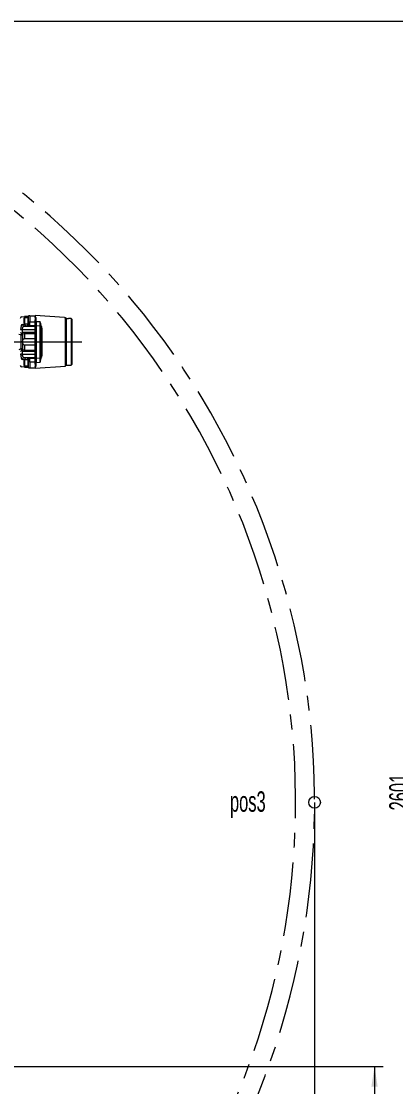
# Model space of a CAD drawing. Header units: millimetres. Extents: x 20 to 768, y 29 to 540.
# Drawn here: x 286.6 to 350.9, y 329.7 to 512.5 of the extents above; entities that cross this region are included whole.
import ezdxf

# ---------------------------------------------------------------- set-up
doc = ezdxf.new("R2010")
doc.units = ezdxf.units.MM
doc.linetypes.add('CENTERX2', pattern=[20.32, 12.7, -2.54, 2.54, -2.54])
doc.styles.add('SLDTEXTSTYLE0', font='TXT', dxfattribs={"width": 0.605})
doc.dimstyles.new('SLDDIMSTYLE0', dxfattribs={"dimtxt": 3.5, "dimasz": 3.5, "dimexe": 0, "dimexo": 0.0625, "dimgap": 0.875, "dimtad": 1, "dimtoh": 1, "dimlfac": 10, "dimrnd": 1e-09, "dimzin": 12, "dimdsep": 46, "dimtxsty": 'SLDTEXTSTYLE0', "dimsah": 1, "dimcen": 0.09, "dimadec": 0, "dimazin": 0, "dimtfac": 1, "dimtdec": 3, "dimtofl": 0, "dimtmove": 0, "dimatfit": 3, "dimfxl": 1, "dimfrac": 2, "dimtolj": 1, "dimtzin": 12, "dimarcsym": 0})

# ---------------------------------------------------------------- blocks, each defined once
blk = doc.blocks.new('Block3')
at = {"color": 7, "linetype": 'Continuous', "lineweight": 0, "insert": (1653, 963.7), "char_height": 35, "attachment_point": 1, "style": 'SLDTEXTSTYLE0'}
blk.add_mtext('pos3', dxfattribs=at)
blk = doc.blocks.new('*D7')
at = {"color": 7, "linetype": 'Continuous', "lineweight": 0, "transparency": 16777216}
for p, q in [((187, 333.21), (348.8, 333.21)), ((347.3, 333.21), (347.3, 252.4)), ((232.51, 252.4), (348.8, 252.4))]:
    blk.add_line(p, q, dxfattribs=at)
for points in [[(347.3, 333.21), (346.76, 329.71), (347.84, 329.71)], [(347.3, 252.4), (347.84, 255.9), (346.76, 255.9)]]:
    blk.add_solid(points, dxfattribs=at)
at = {"color": 7, "linetype": 'Continuous', "lineweight": 0, "transparency": 16777216, "insert": (342.79, 288.79), "char_height": 3.5, "attachment_point": 1, "rotation": 90, "style": 'SLDTEXTSTYLE0'}
blk.add_mtext('808', dxfattribs=at)
blk = doc.blocks.new('*D8')
at = {"color": 7, "linetype": 'Continuous', "lineweight": 0, "transparency": 16777216}
for p, q in [((337, 378.5), (337, 236.74)), ((187, 330.85), (187, 236.74)), ((337, 238.24), (187, 238.24))]:
    blk.add_line(p, q, dxfattribs=at)
for points in [[(187, 238.24), (190.5, 237.7), (190.5, 238.77)], [(337, 238.24), (333.5, 238.77), (333.5, 237.7)]]:
    blk.add_solid(points, dxfattribs=at)
at = {"color": 7, "linetype": 'Continuous', "lineweight": 0, "transparency": 16777216, "insert": (256.66, 242.75), "char_height": 3.5, "attachment_point": 1, "style": 'SLDTEXTSTYLE0'}
blk.add_mtext('1500', dxfattribs=at)
blk = doc.blocks.new('*D11')
at = {"color": 7, "linetype": 'Continuous', "lineweight": 0, "transparency": 16777216}
for p, q in [((203, 512.5), (355.83, 512.5)), ((354.33, 252.4), (354.33, 512.5)), ((232.51, 252.4), (355.83, 252.4))]:
    blk.add_line(p, q, dxfattribs=at)
for points in [[(354.33, 512.5), (353.79, 509), (354.87, 509)], [(354.33, 252.4), (354.87, 255.9), (353.79, 255.9)]]:
    blk.add_solid(points, dxfattribs=at)
at = {"color": 7, "linetype": 'Continuous', "lineweight": 0, "transparency": 16777216, "insert": (349.82, 377.11), "char_height": 3.5, "attachment_point": 1, "rotation": 90, "style": 'SLDTEXTSTYLE0'}
blk.add_mtext('2601', dxfattribs=at)
blk = doc.blocks.new('SW_CENTERMARKSYMBOL_2')
at = {"color": 0, "linetype": 'Continuous', "lineweight": 0}
for p, q in [((0, 0.7), (0, 6.38)), ((-0.7, 0), (-67.63, 0)), ((0, 0), (-0.35, 0)), ((0, 0), (0, 0.35)), ((0, 0), (0, -0.35)), ((0, 0), (0.35, 0)), ((0.7, 0), (21.74, 0)), ((0, -0.7), (0, -6.41))]:
    blk.add_line(p, q, dxfattribs=at)

msp = doc.modelspace()

# ---------------------------------------------------------------- linework, layer by layer
at = {"color": 7, "linetype": 'Continuous', "lineweight": 15}
for p, q in [((286.679076, 461.794344), (287.158839, 461.863426)), ((287.139027, 461.323968), (287.139027, 461.562649)), ((287.139027, 460.640648), (287.139027, 461.323968)), ((287.158839, 461.602512), (287.158839, 461.863426)), ((287.779026, 461.863426), (287.158839, 461.863426)), ((287.739031, 461.612657), (287.189023, 461.612657)), ((287.899022, 461.701647), (287.739031, 461.701647)), ((287.739031, 461.701647), (287.739031, 460.50165)), ((287.899022, 460.91446), (287.899022, 461.943939)), ((287.899022, 460.91446), (288.083713, 460.91446)), ((287.899022, 460.368505), (287.899022, 460.91446)), ((288.083713, 461.947277), (288.083713, 460.91446)), ((288.083713, 461.947277), (288.999025, 461.947277)), ((288.083713, 460.91446), (288.999025, 460.91446)), ((294.049029, 461.679629), (288.999025, 462.03275)), ((288.999025, 462.03275), (288.999025, 461.785987)), ((288.999025, 461.785987), (289.038567, 461.781684)), ((288.999025, 461.785987), (288.999025, 461.306194)), ((288.999025, 460.271123), (288.999025, 461.306194)), ((289.062099, 461.299613), (289.199023, 461.299613)), ((289.062099, 460.271123), (289.062099, 461.299613)), ((289.199023, 461.021307), (289.199023, 461.599794)), ((289.199023, 461.021307), (289.85949, 460.985318)), ((289.199023, 461.021307), (289.199023, 460.288718)), ((289.85949, 460.252741), (289.85949, 460.985318)), ((294.049029, 461.67492), (294.049029, 461.679629)), ((294.049029, 461.67492), (294.249026, 461.661032)), ((294.249026, 453.337673), (294.249026, 461.661032)), ((294.299023, 460.901657), (294.249026, 460.901657)), ((294.349031, 461.501649), (294.299023, 461.451653)), ((294.299023, 457.501653), (294.299023, 461.451653)), ((294.450907, 461.501649), (294.349031, 461.501649)), ((294.349031, 461.501649), (294.349031, 457.501653)), ((295.199029, 461.501649), (294.747119, 461.501649)), ((295.299022, 461.401656), (295.199029, 461.501649)), ((295.199029, 461.501649), (295.199029, 453.501657)), ((295.299022, 461.401656), (295.299022, 453.60165)), ((286.504637, 459.607998), (286.786549, 459.607998)), ((286.709206, 458.956328), (286.786549, 459.061268)), ((286.786549, 459.607998), (288.999025, 459.607998)), ((286.786549, 459.607998), (286.786549, 459.061268)), ((286.815069, 460.506764), (287.158839, 460.55626)), ((286.92355, 458.830109), (286.820428, 458.756665)), ((287.472372, 460.261229), (287.096982, 460.207179)), ((287.096982, 460.207179), (288.999025, 460.207179)), ((287.158839, 460.55626), (287.158839, 460.600796)), ((287.189023, 460.590652), (287.739031, 460.590652)), ((287.197558, 458.910766), (287.197558, 459.17497)), ((287.197558, 459.17497), (288.999025, 459.17497)), ((287.197558, 458.910766), (287.197558, 458.058432)), ((288.999025, 458.910766), (287.197558, 458.910766)), ((287.472372, 460.261229), (287.779026, 460.261229)), ((287.739031, 460.50165), (287.899022, 460.50165)), ((287.899022, 460.33043), (287.899022, 460.368505)), ((287.899022, 460.272864), (287.899022, 460.33043)), ((288.068811, 460.315278), (288.045387, 460.291854)), ((288.068811, 460.315278), (288.999025, 460.315278)), ((289.062099, 460.271123), (288.999025, 460.271123)), ((288.999025, 459.899941), (288.999025, 460.271123)), ((289.062099, 459.904185), (288.999025, 459.899941)), ((288.999025, 455.103365), (288.999025, 459.899941)), ((289.062099, 459.904185), (289.062099, 460.271123)), ((289.062099, 460.271123), (289.199023, 460.271123)), ((289.062099, 455.099121), (289.062099, 459.904185)), ((289.199023, 460.288718), (289.85949, 460.252741)), ((289.199023, 460.288718), (289.199023, 454.714576)), ((289.85949, 454.750565), (289.85949, 460.252741)), ((289.999024, 459.78246), (289.999024, 455.220845)), ((290.108447, 460.149267), (290.138559, 459.708288)), ((290.138559, 459.708288), (290.138559, 455.295018)), ((286.631869, 456.303683), (286.631869, 458.699623)), ((286.820428, 458.756665), (286.820428, 456.24663)), ((287.197558, 458.058432), (288.999025, 458.058432)), ((294.299023, 453.551653), (294.299023, 457.501653)), ((294.349031, 457.501653), (294.349031, 453.501657)), ((286.786549, 455.395308), (286.504637, 455.395308)), ((286.786549, 455.942038), (286.709206, 456.046978)), ((286.786549, 455.942038), (286.786549, 455.395308)), ((286.786549, 455.395308), (288.999025, 455.395308)), ((287.197558, 456.944874), (287.197558, 456.09254)), ((288.999025, 456.944874), (287.197558, 456.944874)), ((287.197558, 456.09254), (288.999025, 456.09254)), ((287.197558, 455.828336), (287.197558, 456.09254)), ((288.999025, 455.828336), (287.197558, 455.828336)), ((290.138559, 455.295018), (290.108447, 454.854039)), ((287.158839, 454.447046), (286.815069, 454.496542)), ((287.096982, 454.796127), (287.472372, 454.742077)), ((287.096982, 454.796127), (288.999025, 454.796127)), ((287.139027, 453.440657), (287.139027, 454.362634)), ((287.158839, 454.402509), (287.158839, 454.447046)), ((287.158839, 453.13988), (287.158839, 453.400794)), ((287.739031, 454.412654), (287.189023, 454.412654)), ((287.189023, 453.390649), (287.739031, 453.390649)), ((287.779026, 454.742077), (287.472372, 454.742077)), ((287.899022, 454.501656), (287.739031, 454.501656)), ((287.739031, 454.501656), (287.739031, 453.301647)), ((287.899022, 454.672864), (287.899022, 454.730442)), ((287.899022, 454.634801), (287.899022, 454.672864)), ((287.899022, 454.088846), (287.899022, 454.634801)), ((288.083713, 454.088846), (287.899022, 454.088846)), ((287.899022, 453.059355), (287.899022, 454.088846)), ((288.045387, 454.711452), (288.068811, 454.688016)), ((288.068811, 454.688016), (288.999025, 454.688016)), ((288.083713, 454.088846), (288.083713, 453.056029)), ((288.083713, 454.088846), (288.999025, 454.088846)), ((289.062099, 455.099121), (288.999025, 455.103365)), ((288.999025, 454.732171), (288.999025, 455.103365)), ((289.062099, 454.732171), (288.999025, 454.732171)), ((288.999025, 453.697112), (288.999025, 454.732171)), ((288.999025, 453.697112), (288.999025, 453.217307)), ((288.999025, 452.970556), (294.249026, 453.337673)), ((289.062099, 454.732171), (289.062099, 455.099121)), ((289.062099, 454.732171), (289.199023, 454.732171)), ((289.062099, 453.703693), (289.062099, 454.732171)), ((289.062099, 453.703693), (289.199023, 453.703693)), ((289.199023, 454.714576), (289.85949, 454.750565)), ((289.199023, 454.714576), (289.199023, 453.981999)), ((289.199023, 453.981999), (289.85949, 454.017976)), ((289.199023, 453.4035), (289.199023, 453.981999)), ((289.85949, 454.017976), (289.85949, 454.750565)), ((294.249026, 454.101649), (294.299023, 454.101649)), ((294.299023, 453.551653), (294.349031, 453.501657)), ((294.349031, 453.501657), (295.199029, 453.501657)), ((295.199029, 453.501657), (295.299022, 453.60165)), ((287.158839, 453.13988), (286.679076, 453.208962)), ((287.158839, 453.13988), (287.779026, 453.13988)), ((287.739031, 453.301647), (287.899022, 453.301647)), ((288.083713, 453.056029), (288.999025, 453.056029)), ((289.038567, 453.22161), (288.999025, 453.217307)), ((288.999025, 453.217307), (288.999025, 452.970556))]:
    msp.add_line(p, q, dxfattribs=at)
at = {"color": 8, "linetype": 'Continuous', "lineweight": 15}
for p, q in [((287.189023, 461.612657), (287.189023, 461.348084)), ((287.189023, 461.348084), (287.189023, 460.590652)), ((287.779026, 461.701647), (287.779026, 461.863426)), ((287.779026, 460.261229), (287.779026, 460.50165)), ((287.189023, 454.412642), (287.189023, 453.390649)), ((287.779026, 454.501656), (287.779026, 454.742077)), ((287.779026, 453.13988), (287.779026, 453.301647))]:
    msp.add_line(p, q, dxfattribs=at)
at = {"color": 7, "linetype": 'Continuous', "lineweight": 15, "flags": 128}
for points in [[(289.983968, 460.187188), (289.928226, 460.613123), (289.860026, 460.982612), (289.85949, 460.985318)], [(286.786549, 459.061268), (287.039201, 459.159008), (287.197558, 459.17497)], [(286.92355, 458.830109), (286.912827, 458.848205), (286.899678, 458.87039), (286.884348, 458.896247), (286.867146, 458.925274), (286.848394, 458.956924), (286.828451, 458.990565), (286.807702, 459.025577), (286.786549, 459.061268)], [(287.197558, 458.910766), (287.091987, 458.899489), (286.92355, 458.830109)], [(289.999024, 459.78246), (289.994697, 460.018709), (289.983968, 460.187188)], [(290.138559, 459.708288), (290.110831, 459.710553), (290.08445, 459.715346), (290.060334, 459.722498), (290.039317, 459.731749), (290.022163, 459.742788), (290.009467, 459.755209), (290.001659, 459.768596), (289.999024, 459.78246)], [(287.197558, 456.944874), (287.161426, 456.948009), (287.094609, 456.970993), (287.018041, 457.02962), (286.938761, 457.147148), (286.874769, 457.369867), (286.865888, 457.501474), (286.915694, 457.801488), (286.976682, 457.922307), (287.07277, 458.019522), (287.143819, 458.051458), (287.197558, 458.058432)], [(286.786549, 455.942038), (286.807702, 455.977729), (286.828451, 456.012729), (286.848394, 456.046382), (286.867146, 456.078032), (286.884348, 456.107059), (286.899678, 456.132916), (286.912827, 456.155101), (286.92355, 456.173197)], [(287.197558, 455.828336), (286.93072, 455.874422), (286.786549, 455.942038)], [(286.820428, 456.24663), (286.905221, 456.185022), (286.92355, 456.173197)], [(286.92355, 456.173197), (287.019662, 456.125143), (287.197558, 456.09254)], [(289.983968, 454.816118), (289.996664, 455.04171), (289.999024, 455.220845)], [(290.138559, 455.295018), (290.110831, 455.292753), (290.08445, 455.287948), (290.060334, 455.280808), (290.039317, 455.271557), (290.022163, 455.260518), (290.009467, 455.248097), (290.001659, 455.23471), (289.999024, 455.220845)]]:
    msp.add_lwpolyline(points, dxfattribs=at)
at = {"color": 7, "linetype": 'Continuous', "lineweight": 15}
msp.add_circle((337.002615, 378.501652), 1, dxfattribs=at)
at = {"color": 7, "linetype": 'CENTERX2', "lineweight": 0}
for centre, radius, start, end in [((203.002615, 378.501652), 134, 299.41474731, 180), ((203.002615, 378.501652), 130.743499, 314.29658528, 194.29658528), ((232.505365, 327.40139), 75.00275, 145.5, 325.5)]:
    msp.add_arc(centre, radius, start, end, dxfattribs=at)
at = {"color": 7, "linetype": 'Continuous', "lineweight": 15}
for centre, radius, start, end in [((287.189026, 461.562652), 0.05, 90, 180), ((287.189026, 460.640652), 0.05, 180, 270), ((288.847814, 461.451691), 0.381159, 22.86500425, 59.96990612), ((280.266952, 461.111894), 8.79715, 1.22270574, 4.3665602), ((286.014145, 459.38517), 4.164991, 10.57119052, 22.59345998), ((294.599013, 465.587662), 4.088768, 267.9241462, 272.0758538), ((286.727432, 459.653814), 0.958964, 238.24432165, 264.28085728), ((286.844683, 459.329218), 0.396738, 211.00684551, 250.03302247), ((285.943561, 459.04699), 0.770994, 333.22136701, 353.24691135), ((286.169377, 458.524808), 0.691104, 19.60219377, 38.6376338), ((287.112456, 460.504174), 0.297398, 179.5009784, 267.01744203), ((288.069728, 460.615624), 0.300347, 235.36379962, 269.82510653), ((288.046252, 460.592094), 0.300242, 240.63484601, 269.83484897), ((289.067558, 460.036706), 0.132634, 267.64122151, 352.38863963), ((289.857267, 460.097557), 0.1552, 35.27617326, 89.17915905), ((290.086904, 460.301817), 0.154064, 228.07669362, 278.03815135), ((286.634158, 459.032231), 0.332616, 269.60563184, 304.05686905), ((286.749419, 455.284671), 1.025769, 96.58041697, 120.89440411), ((286.846285, 455.672158), 0.3991, 110.08850845, 148.87560164), ((286.634181, 455.97121), 0.332481, 55.93231298, 90.39854903), ((285.943481, 455.956292), 0.771076, 6.7541675, 26.77755414), ((286.169335, 456.478535), 0.69116, 321.36211943, 340.39514426), ((287.112463, 454.499125), 0.297405, 92.98389041, 180.49768916), ((287.189026, 454.362652), 0.05, 90, 180), ((287.189026, 453.440652), 0.05, 180, 270), ((288.046261, 454.41126), 0.300193, 90.1668198, 119.37221192), ((288.06966, 454.387831), 0.300186, 90.16204829, 124.64171987), ((280.160836, 453.896575), 8.903352, 355.65222555, 358.7586465), ((288.841361, 453.557297), 0.389327, 300.43305847, 336.73203116), ((289.067538, 454.966576), 0.132657, 7.62051288, 92.34962599), ((286.227519, 455.554576), 3.943647, 337.06794376, 349.76785264), ((289.857282, 454.90572), 0.155171, 270.81546429, 324.7292034), ((282.014623, 455.650241), 8.012879, 348.24629127, 354.02481452), ((290.086916, 454.701448), 0.154102, 81.96858013, 131.9165749)]:
    msp.add_arc(centre, radius, start, end, dxfattribs=at)
for centre, major_axis, ratio, start_param, end_param in [((286.698122, 460.795715), (0, 1), 0.3639702343, 0.0523598776, 0.7495230112), ((287.779026, 461.869714), (0.12, 0), 0.0524077793, 4.7123889804, 6.2831853072), ((288.083715, 461.931555), (0.3, 0), 0.0524077793, 1.5707963268, 2.2339830656), ((288.067993, 460.91446), (0, 0.6), 0.0262038896, 3.1939525311, 4.7123889804), ((145.387115, 457.501652), (160.811189, 0), 0.0525785814, 0.4658524614, 0.4667248867), ((286.832212, 459.607998), (0, 0.9), 0.3639702343, 0.0523598776, 1.5707963268), ((287.11412, 459.607998), (0, 0.6), 0.5459553514, 0.0523598776, 1.5707963268), ((287.47809, 460.561641), (-0.316377, -0.045555), 0.9385551772, 6.14885732, 7.7017527395), ((287.779026, 460.267518), (0.12, 0), 0.0524077793, 4.7123889804, 6.2831853072), ((287.446206, 460.293497), (0.6, 0), 0.0524077793, 5.5675843981, 6.2308254296), ((286.832212, 455.395306), (0, 0.9), 0.3639702343, 1.5707963268, 3.089232776), ((287.11412, 455.395306), (0, 0.6), 0.5459553514, 1.5707963268, 3.089232776), ((286.698122, 454.207589), (0, 1), 0.3639702343, 2.3920696424, 3.089232776), ((287.47809, 454.441663), (0.316377, -0.045555), 0.9385551772, 1.7230252213, 3.2759206408), ((287.779026, 454.735786), (0.12, 0), 0.0524077793, 0, 1.5707963268), ((287.446206, 454.709807), (0.6, 0), 0.0524077793, 0.0523598776, 0.715600909), ((288.067993, 454.088844), (0, 0.6), 0.0262038896, 4.7123889804, 6.2308254296), ((145.387115, 457.501652), (160.811189, 0), 0.0525785814, 5.8164604205, 5.8173328458), ((287.779026, 453.13359), (0.12, 0), 0.0524077793, 0, 1.5707963268), ((288.083715, 453.071749), (0.3, 0), 0.0524077793, 4.0492022416, 4.7123889804)]:
    msp.add_ellipse(centre, major_axis=major_axis, ratio=ratio, start_param=start_param, end_param=end_param, dxfattribs=at)

# ---------------------------------------------------------------- block references
at = {"color": 7, "linetype": 'Continuous', "xscale": 0.1, "yscale": 0.1, "zscale": 0.1}
msp.add_blockref('Block3', (157.1688, 284.019878), dxfattribs=at)
at = {"color": 7, "linetype": 'Continuous', "lineweight": 0}
msp.add_blockref('SW_CENTERMARKSYMBOL_2', (275.299026, 457.501652), dxfattribs=at)

# ---------------------------------------------------------------- dimensions: what is measured, and where the dimension line sits
for base, p1, p2, text, picture, middle in [((354.328069, 512.501652), (232.505365, 252.39864), (203.002615, 512.501652), '2601', '*D11', (354.328069, 382.450146)), ((347.297689, 252.39864), (187.001279, 333.205902), (232.505365, 252.39864), '808', '*D7', (347.297689, 292.802271))]:
    dim = msp.add_linear_dim(base=base, p1=p1, p2=p2, angle=90, text=text, dimstyle='SLDDIMSTYLE0', dxfattribs=at)
    dim.commit()
    dim.dimension.update_dxf_attribs({"geometry": picture, "text_midpoint": middle, "dimtype": 160})
dim = msp.add_linear_dim(base=(187.002615, 238.235256), p1=(337.002615, 378.501652), p2=(187.002615, 330.847306), dimstyle='SLDDIMSTYLE0', dxfattribs=at)
dim.commit()
dim.dimension.update_dxf_attribs({"geometry": '*D8', "text_midpoint": (262.002615, 238.235256), "dimtype": 160})

doc.saveas('drawing.dxf')
